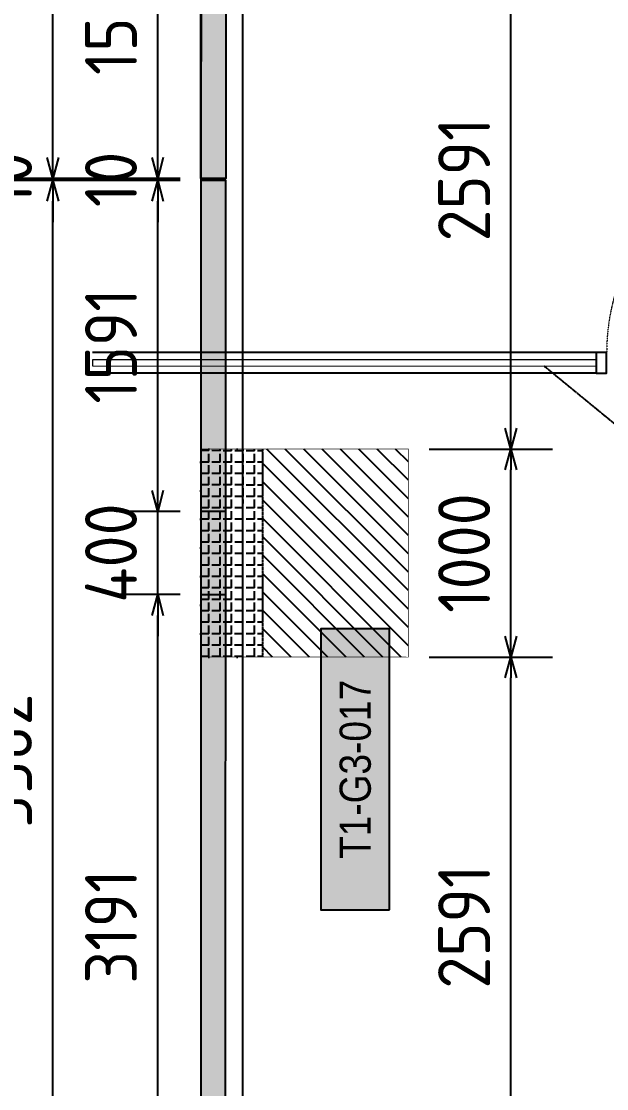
# Model space of a CAD drawing. Header units: centimetres. Extents: x -6122352 to 7132207, y -1694241 to 1947892.
# Drawn here: x 134102 to 136918, y -125410 to -120280 of the extents above; entities that cross this region are included whole.
import ezdxf
from ezdxf.enums import TextEntityAlignment as Align

# ---------------------------------------------------------------- set-up
doc = ezdxf.new("R2010")
doc.units = ezdxf.units.CM
doc.header["$MEASUREMENT"] = 0
doc.header["$PDMODE"] = 66
doc.header["$PDSIZE"] = 100
for name, pattern in [('2. HG-ST XR COL 3A (5V 7V 9V 11V - GF (4M & 5D-E)$0$HIDDEN', [0.375, 0.25, -0.125]), ('23585-XR-AR-END-GROUND FLOOR$0$XR-END-GROUND FLOOR PLAN$0$HIDDEN2', [0.1875, 0.125, -0.0625]), ('DASHED2', [0.375, 0.25, -0.125])]:
    doc.linetypes.add(name, pattern=pattern)
for name, color, linetype, lineweight, true_color in [('08-Compound Wall-2', 6, 'Continuous', 25, 0xff00ff), ('08-Compound Wall-3', 5, 'Continuous', 25, 0x0000ff), ('23585-XR-AR-DAMAC PLOT LIMITS$0$1-End units', 7, 'Continuous', 5, 0xf8991e), ('23585-XR-AR-DAMAC PLOT LIMITS$0$1-Open Space', 7, 'Continuous', 5, 0x90cf5a)]:
    doc.layers.add(name, color=color, linetype=linetype, lineweight=lineweight, true_color=true_color)
for name, color, linetype, lineweight in [('23585-XR-AR-END-GROUND FLOOR$0$A-LOVR-PLAN', 251, 'Continuous', 9), ('A-ANNO-TEXT', 3, 'Continuous', 25), ('XR-AR-END-SETTING OUT PLAN$0$23585-XR-AR-END-GROUND FLOOR$0$A-LOVR-PLAN', 111, 'Continuous', 9)]:
    doc.layers.add(name, color=color, linetype=linetype, lineweight=lineweight)
for name, color, linetype in [('@MI-FOOTINGS', 7, 'Continuous'), ('@MI-REF LAYER', 7, 'Continuous'), ('@MI-TYPE-01', 30, 'Continuous'), ('@MI-TYPE-02', 6, 'Continuous'), ('B_TH_8', 7, 'Continuous'), ('PANEL-TAGS', 7, 'Continuous')]:
    doc.layers.add(name, color=color, linetype=linetype)
doc.styles.add('PANELTAG_STYLE', font='arial.ttf')
doc.styles.add('Schueco-BEMSTIL', font='isocpeur.ttf', dxfattribs={"width": 0.9})
doc.styles.get("Standard").update_dxf_attribs({"font": 'arial.ttf'})
doc.dimstyles.new('LEADER', dxfattribs={"dimtxt": 0.18, "dimasz": 0.25, "dimexe": 0.18, "dimexo": 0.0625, "dimgap": 0.09, "dimtad": 0, "dimtih": 1, "dimtoh": 1, "dimdec": 4, "dimzin": 0, "dimdsep": 46, "dimtxsty": 'Standard', "dimblk": 'DOT', "dimcen": 0.09, "dimadec": 0, "dimazin": 0, "dimtfac": 1, "dimtdec": 4, "dimtofl": 0, "dimtmove": 0, "dimatfit": 3, "dimldrblk": 'DOT', "dimfxl": 1, "dimtolj": 1, "dimtzin": 0, "dimarcsym": 0})
doc.dimstyles.new('MI- JWC-TXT-2.5 MM', dxfattribs={"dimscale": 1.5, "dimtxt": 2.5, "dimasz": 1, "dimexe": 2, "dimexo": 1, "dimgap": 1, "dimtad": 1, "dimdec": 0, "dimdsep": 46, "dimtxsty": 'Schueco-BEMSTIL', "dimblk": 'OPEN30', "dimcen": 0, "dimdle": 2, "dimclrd": 140, "dimclre": 8, "dimclrt": 40, "dimadec": 0, "dimazin": 2, "dimtfac": 1, "dimtdec": 0, "dimtix": 1, "dimtmove": 2, "dimatfit": 3, "dimldrblk": 'OPEN', "dimfxl": 2, "dimlwd": -1, "dimlwe": -1, "dimarcsym": 0})

# ---------------------------------------------------------------- blocks, each defined once
blk = doc.blocks.new('23585-XR-AR-BOUNDARY WALLS AND SETBACKS')
at = {"layer": '08-Compound Wall-2'}
for points in [[(496625.2740415079, 2768955.710080148), (496607.652472918, 2768971.856213821), (496601.5384295653, 2768965.183542978), (496597.4850284178, 2768960.759941727), (496593.4316299396, 2768956.336143387), (496589.378229939, 2768951.912343387), (496585.3248299394, 2768947.488543387), (496581.2714299397, 2768943.064743388), (496577.2180299392, 2768938.640943387), (496573.1644282787, 2768934.217141576), (496569.111028418, 2768929.793541726), (496563.0633392305, 2768923.193003679), (496580.6844134554, 2768907.046559668)], [(496545.1596726904, 2768939.327125022), (496580.5492999988, 2768906.899099999), (496580.6844134551, 2768907.046559668)]]:
    blk.add_lwpolyline(points, dxfattribs=at)
blk = doc.blocks.new('A$C9d9485f6')
at = {"layer": 'A-ANNO-TEXT', "rotation": 312.4881850805905}
blk.add_blockref('23585-XR-AR-BOUNDARY WALLS AND SETBACKS', (-2377088.534775567, -1504219.252137818), dxfattribs=at)
blk = doc.blocks.new('23585-XR-AR-DAMAC PLOT LIMITS')
at = {"layer": '23585-XR-AR-DAMAC PLOT LIMITS$0$1-End units', "color": 251, "true_color": 0x636466}
blk.add_lwpolyline([(496586.7324999999, 2768913.647299999), (496580.5493000001, 2768906.8991), (496562.8545000004, 2768923.1131), (496569.0373, 2768929.861099999)], close=True, dxfattribs=at)
at = {"layer": '23585-XR-AR-DAMAC PLOT LIMITS$0$1-Open Space', "color": 251, "true_color": 0x636466}
blk.add_lwpolyline([(496562.8545000004, 2768923.1131), (496580.5493000001, 2768906.8991), (496578.5225, 2768904.6873), (496560.8280999996, 2768920.901699999), (496543.1322999997, 2768937.114499999), (496545.1590999998, 2768939.3265)], close=True, dxfattribs=at)
blk = doc.blocks.new('A$Cf093b529')
at = {"layer": 'A-ANNO-TEXT'}
blk.add_blockref('23585-XR-AR-DAMAC PLOT LIMITS', (-495391.9901121984, -2768603.441896566), dxfattribs=at)
blk = doc.blocks.new('A$C626fc766')
at = {"color": 1, "true_color": 0xeb0000, "const_width": 0.003, "elevation": -6.17216293373952e-09}
blk.add_lwpolyline([(57.15263062110171, 0.000134600792080164), (51.15262578800321, 0.000101007055491209), (45.15262095443904, 6.741238757967949e-05), (39.1526161218062, 3.381865099072456e-05), (33.15262363292277, 0.0002827958669513464), (27.15261879982427, 0.0002492028288543224), (21.15261396626011, 0.0002156072296202183), (15.1526091331616, 0.0001820139586925507), (9.152604299597442, 0.0001484188251197338), (0, 0.0001115526538342237), (0.000430768821388483, 24.00010619545355), (9.152617381419986, 24.00030286540277), (15.15247475588694, 24.00020134728402), (21.1526147024706, 24.0000874819234), (27.15261953696609, 24.00012107659131), (33.15262436913326, 24.00015467009507), (39.15262920316309, 24.00018826546147), (45.15263403579593, 24.00022185896523), (51.15263886982575, 24.00025545433164), (57.15249624382704, 24.00015393341891), (66.30269249947742, 24.00015444681048), (66.30267941812053, 0)], close=True, dxfattribs=at)
blk = doc.blocks.new('_Dot')
at = {"color": 0, "linetype": 'ByBlock', "lineweight": -2}
blk.add_line((-0.5, 0), (-1, 0), dxfattribs=at)
at = {"color": 0, "linetype": 'ByBlock', "const_width": 0.5}
blk.add_lwpolyline([(-0.25, 0, 1), (0.25, 0, 1)], format="xyb", close=True, dxfattribs=at)
blk = doc.blocks.new('A$Cbcaed180')
at = {"color": 1, "true_color": 0xeb0000, "const_width": 0.003, "elevation": -6.17216293373952e-09}
blk.add_lwpolyline([(57.15263062110171, 0.7364739454351366), (51.15262578800321, 0.7364403521642089), (45.15262095443904, 0.7364067570306361), (39.1526161218062, 0.7363731632940471), (33.15262363292277, 0.7366221407428384), (27.15261879982427, 0.7365885474719107), (21.15261396626011, 0.7365549518726766), (15.1526091331616, 0.7365213586017489), (9.152604299597442, 0.7364877634681761), (0, 0.7364508975297213), (0.000430768821388483, 24.73644554009661), (9.152617381419986, 24.73664221027866), (15.15247475588694, 24.73654069192708), (21.1526147024706, 24.73642682656646), (27.15261953696609, 24.73646042123437), (33.15262436913326, 24.73649401497096), (39.15262920316309, 24.73652761010453), (45.15263403579593, 24.73656120384112), (51.15263886982575, 24.73659479897469), (57.15249624382704, 24.73649327876046), (66.30269249947742, 24.7364937919192), (66.30267941812053, 0.7363393446430564)], close=True, dxfattribs=at)
blk = doc.blocks.new('RCC COPING')
at = {"layer": '@MI-TYPE-01', "transparency": 33554679}
h = blk.add_hatch(color=8, dxfattribs=at)
h.dxf.hatch_style = 1
h.paths.add_polyline_path([(60.00000000000364, 200), (-59.99999999999636, 200), (-59.99999999999636, -200), (60.00000000000364, -200)])
at = {"layer": '@MI-TYPE-01', "color": 30}
blk.add_lwpolyline([(-59.99999999999636, 200), (60.00000000000364, 200), (60.00000000000364, -200), (-59.99999999999636, -200)], close=True, dxfattribs=at)
blk = doc.blocks.new('31309MM')
at = {"layer": '@MI-TYPE-01', "transparency": 33554679}
h = blk.add_hatch(color=30, dxfattribs=at)
h.dxf.hatch_style = 1
h.paths.add_polyline_path([(0, 120.0000000000582), (5581.866123049753, 120.0000000000582), (5581.866123049753, 0), (0, 0)])
h.paths.add_polyline_path([(5591.866123044863, -1.164153218269348e-10), (12763.97374439728, -1.164153218269348e-10), (12763.97374439752, 120.0000000000582), (5591.866123044863, 120)])
h.paths.add_polyline_path([(12773.97374439193, 120), (18355.62019030144, 119.9999999999418), (18355.62019030168, -0.1500736206653528), (12773.97374439193, -0.1500736207235605)])
h.paths.add_polyline_path([(18365.71023449278, -0.1500736205489375), (23537.39638165059, -0.1500736205489375), (23537.39638165035, 119.9999999999418), (18365.71023449278, 119.9999999999418)])
h.paths.add_polyline_path([(23547.39638164593, 120), (30719.50400295644, 120), (30719.50400295644, -5.820766091346741e-11), (23547.39638164593, -5.820766091346741e-11)])
h.paths.add_polyline_path([(30729.50400295085, 0), (36309.33053738088, -5.820766091346741e-11), (36309.33053738088, 119.9999662167393), (30729.50400295109, 119.9999662167975)])
at = {"layer": '@MI-TYPE-01', "color": 30}
for points in [[(0, 120.0000000000582), (5581.866123049753, 120.0000000000582), (5581.866123049753, 0), (0, 0)], [(5591.866123044863, -1.164153218269348e-10), (12763.97374439728, -1.164153218269348e-10), (12763.97374439752, 120.0000000000582), (5591.866123044863, 120)]]:
    blk.add_lwpolyline(points, close=True, dxfattribs=at)
at = {"layer": '@MI-TYPE-01', "color": 240, "true_color": 0xed1f24, "rotation": 89.95700707059105}
blk.add_blockref('RCC COPING', (3791.259126893245, 59.99998310836963), dxfattribs=at)
blk = doc.blocks.new('A$Ceca04276')
at = {"layer": '@MI-TYPE-01', "color": 30, "rotation": 89.98971944707202}
blk.add_blockref('31309MM', (0.4863932078296784, 9.943239066810747), dxfattribs=at)
blk = doc.blocks.new('T1-FOOTING')
at = {"transparency": 33554679}
h = blk.add_hatch(dxfattribs=at)
h.set_pattern_fill('ANGLE', color=256, scale=500)
h.set_pattern_definition([(0, (0, 0), (0, 137.5), [100, -37.5]), (90, (0, 0), (-137.5, 8.419446744138054e-15), [100, -37.5])])
h.paths.add_polyline_path([(-500, -300.0000000000218), (499.9999999999964, -300.0000000000218), (499.9999999999964, -1.818989403545856e-11), (-500, -1.818989403545856e-11)])
h.paths.add_polyline_path([(-499.75, -299.7500000000218), (499.7499999999964, -299.7500000000218), (499.7499999999964, -0.2500000000181899), (-499.75, -0.2500000000181899)], flags=16)
h = blk.add_hatch(dxfattribs=at)
h.set_pattern_fill('ANGLE', color=8, scale=200)
h.set_pattern_definition([(0, (0, 0), (0, 55.00000000000001), [40, -15]), (90, (0, 0), (-55.00000000000001, 3.367778697655222e-15), [40, -15])])
h.paths.add_polyline_path([(500.0000000000025, -300.0000000000218), (500.0000000000035, -1.818989403545856e-11), (-500, -1.816147232602816e-11), (-499.9999999999989, -300.0000000000291)])
h = blk.add_hatch(dxfattribs=at)
h.set_pattern_fill('ANSI31', color=8, scale=500)
h.set_pattern_definition([(45, (0, 0), (-44.19417382415922, 44.19417382415922), [])])
h.paths.add_polyline_path([(500, -1000.000000000015), (500.0000000000025, -300.0000000000218), (-499.9999999999989, -300.000000000029), (-499.9999999999964, -1000.000000000011)])
at = {"layer": '@MI-TYPE-01', "color": 240, "linetype": 'DASHED2', "true_color": 0xed1f24}
blk.add_line((-500.0000000000073, -300.0000000000291), (499.9999999999964, -300.0000000000218), dxfattribs=at)
at = {"layer": '@MI-TYPE-01', "color": 240, "true_color": 0xed1f24, "const_width": 2.5}
blk.add_lwpolyline([(-500, -1.818989403545856e-11), (500.0000000000036, -1.818989403545856e-11), (500, -1000.000000000015), (-499.9999999999964, -1000.000000000011)], close=True, dxfattribs=at)
blk = doc.blocks.new('_Open30')
at = {"color": 0, "linetype": 'ByBlock', "lineweight": -2}
for p, q in [((-1, 0.26794919), (0, 0)), ((0, 0), (-1, -0.26794919)), ((0, 0), (-1, 0))]:
    blk.add_line(p, q, dxfattribs=at)
blk = doc.blocks.new('*D1279')
at = {"color": 8, "transparency": 16777216}
for p, q in [((-106.8126773012332, -36571.46953013811), (-919.3445929939892, -36571.46953013811)), ((-107.8071320659197, -42153.33556460276), (-919.3445929939879, -42153.33556460276))]:
    blk.add_line(p, q, dxfattribs=at)
at = {"color": 140, "transparency": 16777216}
blk.add_line((-719.3445929939878, -42053.33556460276), (-719.344592993989, -36671.46953013811), dxfattribs=at)
at = {"layer": 'Defpoints', "color": 0, "transparency": 16777216}
for p in [(-719.3445929939891, -36571.46953013811), (-6.812677301233142, -36571.46953013811), (-7.807132065919641, -42153.33556460276)]:
    blk.add_point(p, dxfattribs=at)
at = {"color": 140, "transparency": 16777216, "xscale": 100, "yscale": 100, "zscale": 100}
for p, rotation in [((-719.3445929939891, -36571.46953013811), 90), ((-719.3445929939878, -42153.33556460276), 270)]:
    blk.add_blockref('_Open30', p, dxfattribs=dict(at, rotation=rotation))
at = {"color": 40, "transparency": 16777216, "insert": (-944.3445929939994, -39362.40254737042), "char_height": 250, "attachment_point": 5, "rotation": 90, "style": 'Schueco-BEMSTIL'}
blk.add_mtext('5582', dxfattribs=at)
blk = doc.blocks.new('_Open')
at = {"color": 0, "linetype": 'ByBlock', "lineweight": -2}
for p, q in [((-1, 0.1666666666666667), (0, 0)), ((-1, -0.1666666666666667), (0, 0)), ((0, 0), (-1, 0))]:
    blk.add_line(p, q, dxfattribs=at)
blk = doc.blocks.new('*D1293')
at = {"color": 140, "transparency": 16777216}
for p, q in [((-719.3445929939904, -36461.4695303017), (-719.3445929939904, -36361.4695303017)), ((-719.3445929939904, -36571.46953013811), (-719.3445929939904, -36561.4695303017)), ((-719.3445929939903, -36671.46953013811), (-719.3445929939903, -36771.46953013811))]:
    blk.add_line(p, q, dxfattribs=at)
at = {"color": 8, "transparency": 16777216}
for p, q in [((-106.8108957201691, -36561.4695303017), (-919.3445929939905, -36561.4695303017)), ((-106.8126773012341, -36571.46953013811), (-919.3445929939905, -36571.46953013811))]:
    blk.add_line(p, q, dxfattribs=at)
at = {"layer": 'Defpoints', "color": 0, "transparency": 16777216}
for p in [(-719.3445929939904, -36561.4695303017), (-6.812677301234049, -36571.46953013811), (-6.810895720169051, -36561.4695303017)]:
    blk.add_point(p, dxfattribs=at)
at = {"color": 140, "transparency": 16777216, "xscale": 100, "yscale": 100, "zscale": 100}
for p, rotation in [((-719.3445929939904, -36561.4695303017), 270), ((-719.3445929939904, -36571.46953013811), 90)]:
    blk.add_blockref('_Open30', p, dxfattribs=dict(at, rotation=rotation))
at = {"color": 40, "transparency": 16777216, "insert": (-944.3445929940007, -36566.4695302199), "char_height": 250, "attachment_point": 5, "rotation": 90, "style": 'Schueco-BEMSTIL'}
blk.add_mtext('10', dxfattribs=at)
blk = doc.blocks.new('*D1294')
at = {"color": 8, "transparency": 16777216}
for p, q in [((-105.533126522616, -29389.36202277175), (-919.3445929939924, -29389.36202277175)), ((-106.8108957201691, -36561.4695303017), (-919.3445929939908, -36561.4695303017))]:
    blk.add_line(p, q, dxfattribs=at)
at = {"color": 140, "transparency": 16777216}
blk.add_line((-719.3445929939907, -36461.4695303017), (-719.3445929939921, -29489.36202277175), dxfattribs=at)
at = {"layer": 'Defpoints', "color": 0, "transparency": 16777216}
for p in [(-719.3445929939923, -29389.36202277175), (-5.533126522615922, -29389.36202277175), (-6.810895720169051, -36561.4695303017)]:
    blk.add_point(p, dxfattribs=at)
at = {"color": 140, "transparency": 16777216, "xscale": 100, "yscale": 100, "zscale": 100}
for p, rotation in [((-719.3445929939923, -29389.36202277175), 90), ((-719.3445929939907, -36561.4695303017), 270)]:
    blk.add_blockref('_Open30', p, dxfattribs=dict(at, rotation=rotation))
at = {"color": 40, "transparency": 16777216, "insert": (-944.3445929940007, -32975.41577653672), "char_height": 250, "attachment_point": 5, "rotation": 90, "style": 'Schueco-BEMSTIL'}
blk.add_mtext('7172', dxfattribs=at)
blk = doc.blocks.new('*D1303')
at = {"color": 8, "transparency": 16777216}
for p, q in [((-107.0172544906879, -38562.12148722042), (-414.3153052969074, -38562.12148722042)), ((-107.7358688186282, -41753.33557095047), (-414.3153052969067, -41753.33557095047))]:
    blk.add_line(p, q, dxfattribs=at)
at = {"color": 140, "transparency": 16777216}
blk.add_line((-214.3153052969066, -41653.33557095047), (-214.3153052969073, -38662.12148722042), dxfattribs=at)
at = {"layer": 'Defpoints', "color": 0, "transparency": 16777216}
for p in [(-214.3153052969073, -38562.12148722042), (-7.017254490687877, -38562.12148722042), (-7.735868818628203, -41753.33557095047)]:
    blk.add_point(p, dxfattribs=at)
at = {"color": 140, "transparency": 16777216, "xscale": 100, "yscale": 100, "zscale": 100}
for p, rotation in [((-214.3153052969073, -38562.12148722042), 90), ((-214.3153052969066, -41753.33557095047), 270)]:
    blk.add_blockref('_Open30', p, dxfattribs=dict(at, rotation=rotation))
at = {"color": 40, "transparency": 16777216, "insert": (-439.3153052969183, -40157.72852908543), "char_height": 250, "attachment_point": 5, "rotation": 90, "style": 'Schueco-BEMSTIL'}
blk.add_mtext('3191', dxfattribs=at)
blk = doc.blocks.new('*D1304')
at = {"color": 140, "transparency": 16777216}
for p, q in [((-214.315305296908, -38062.12146683163), (-214.315305296908, -37962.12146683163)), ((-214.3153052969079, -38562.12148722042), (-214.315305296908, -38162.12146683163)), ((-214.3153052969079, -38662.12148722042), (-214.3153052969079, -38762.12148722042))]:
    blk.add_line(p, q, dxfattribs=at)
at = {"color": 8, "transparency": 16777216}
for p, q in [((-107.0960648615291, -38162.12146683163), (-414.3153052969081, -38162.12146683163)), ((-107.0172544906884, -38562.12148722042), (-414.315305296908, -38562.12148722042))]:
    blk.add_line(p, q, dxfattribs=at)
at = {"layer": 'Defpoints', "color": 0, "transparency": 16777216}
for p in [(-214.315305296908, -38162.12146683163), (-7.096064861529083, -38162.12146683163), (-7.017254490688355, -38562.12148722042)]:
    blk.add_point(p, dxfattribs=at)
at = {"color": 140, "transparency": 16777216, "xscale": 100, "yscale": 100, "zscale": 100}
for p, rotation in [((-214.315305296908, -38162.12146683163), 270), ((-214.3153052969079, -38562.12148722042), 90)]:
    blk.add_blockref('_Open30', p, dxfattribs=dict(at, rotation=rotation))
at = {"color": 40, "transparency": 16777216, "insert": (-439.3153052969188, -38362.12147702602), "char_height": 250, "attachment_point": 5, "rotation": 90, "style": 'Schueco-BEMSTIL'}
blk.add_mtext('400', dxfattribs=at)
blk = doc.blocks.new('*D1345')
at = {"color": 8, "transparency": 16777216}
for p, q in [((-106.8126773012332, -36571.46953013811), (-414.3153052969093, -36571.46953013811)), ((-107.0960648615286, -38162.12146683163), (-414.3153052969091, -38162.12146683163))]:
    blk.add_line(p, q, dxfattribs=at)
at = {"color": 140, "transparency": 16777216}
blk.add_line((-214.315305296909, -38062.12146683163), (-214.3153052969093, -36671.46953013811), dxfattribs=at)
at = {"layer": 'Defpoints', "color": 0, "transparency": 16777216}
for p in [(-214.3153052969093, -36571.46953013811), (-6.812677301233148, -36571.46953013811), (-7.096064861528539, -38162.12146683163)]:
    blk.add_point(p, dxfattribs=at)
at = {"color": 140, "transparency": 16777216, "xscale": 100, "yscale": 100, "zscale": 100}
for p, rotation in [((-214.3153052969093, -36571.46953013811), 90), ((-214.315305296909, -38162.12146683163), 270)]:
    blk.add_blockref('_Open30', p, dxfattribs=dict(at, rotation=rotation))
at = {"color": 40, "transparency": 16777216, "insert": (-439.3153052969197, -37366.79549848486), "char_height": 250, "attachment_point": 5, "rotation": 90, "style": 'Schueco-BEMSTIL'}
blk.add_mtext('1591', dxfattribs=at)
blk = doc.blocks.new('*D1281')
at = {"color": 140, "transparency": 16777216}
for p, q in [((-214.315305296908, -36461.4695303017), (-214.315305296908, -36361.4695303017)), ((-214.3153052969079, -36571.46953013811), (-214.3153052969079, -36561.4695303017)), ((-214.3153052969079, -36671.46953013811), (-214.3153052969079, -36771.46953013811))]:
    blk.add_line(p, q, dxfattribs=at)
at = {"color": 8, "transparency": 16777216}
for p, q in [((-106.8108957201682, -36561.4695303017), (-414.3153052969079, -36561.4695303017)), ((-106.8126773012332, -36571.46953013811), (-414.315305296908, -36571.46953013811))]:
    blk.add_line(p, q, dxfattribs=at)
at = {"layer": 'Defpoints', "color": 0, "transparency": 16777216}
for p in [(-214.3153052969079, -36561.4695303017), (-6.812677301233148, -36571.46953013811), (-6.810895720168144, -36561.4695303017)]:
    blk.add_point(p, dxfattribs=at)
at = {"color": 140, "transparency": 16777216, "xscale": 100, "yscale": 100, "zscale": 100}
for p, rotation in [((-214.3153052969079, -36561.4695303017), 270), ((-214.3153052969079, -36571.46953013811), 90)]:
    blk.add_blockref('_Open30', p, dxfattribs=dict(at, rotation=rotation))
at = {"color": 40, "transparency": 16777216, "insert": (-439.3153052969182, -36566.4695302199), "char_height": 250, "attachment_point": 5, "rotation": 90, "style": 'Schueco-BEMSTIL'}
blk.add_mtext('10', dxfattribs=at)
blk = doc.blocks.new('*D1282')
at = {"color": 8, "transparency": 16777216}
for p, q in [((-106.3774665857292, -34970.99748363046), (-414.3153052969084, -34970.99748363046)), ((-106.8108957201682, -36561.4695303017), (-414.315305296908, -36561.4695303017))]:
    blk.add_line(p, q, dxfattribs=at)
at = {"color": 140, "transparency": 16777216}
blk.add_line((-214.3153052969081, -36461.4695303017), (-214.3153052969084, -35070.99748363046), dxfattribs=at)
at = {"layer": 'Defpoints', "color": 0, "transparency": 16777216}
for p in [(-214.3153052969084, -34970.99748363046), (-6.377466585729138, -34970.99748363046), (-6.810895720168144, -36561.4695303017)]:
    blk.add_point(p, dxfattribs=at)
at = {"color": 140, "transparency": 16777216, "xscale": 100, "yscale": 100, "zscale": 100}
for p, rotation in [((-214.3153052969084, -34970.99748363046), 90), ((-214.315305296908, -36561.4695303017), 270)]:
    blk.add_blockref('_Open30', p, dxfattribs=dict(at, rotation=rotation))
at = {"color": 40, "transparency": 16777216, "insert": (-439.3153052969183, -35766.23350696608), "char_height": 250, "attachment_point": 5, "rotation": 90, "style": 'Schueco-BEMSTIL'}
blk.add_mtext('1590', dxfattribs=at)
blk = doc.blocks.new('*D1353')
at = {"color": 8, "transparency": 16777216}
for p, q in [((1091.483320281608, -38862.29662225373), (1684.684925263749, -38862.29662225373)), ((1092.31615411595, -41453.51097164873), (1684.68492526375, -41453.51097164873))]:
    blk.add_line(p, q, dxfattribs=at)
at = {"color": 140, "transparency": 16777216}
blk.add_line((1484.684925263749, -41353.51097164873), (1484.684925263749, -38962.29662225373), dxfattribs=at)
at = {"layer": 'Defpoints', "color": 0, "transparency": 16777216}
for p in [(991.4833202816085, -38862.29662225373), (1484.684925263749, -38862.29662225373), (992.3161541159502, -41453.51097164873)]:
    blk.add_point(p, dxfattribs=at)
at = {"color": 140, "transparency": 16777216, "xscale": 100, "yscale": 100, "zscale": 100}
for p, rotation in [((1484.684925263749, -38862.29662225373), 90), ((1484.684925263749, -41453.51097164873), 270)]:
    blk.add_blockref('_Open30', p, dxfattribs=dict(at, rotation=rotation))
at = {"color": 40, "transparency": 16777216, "insert": (1259.684925263738, -40157.90379695122), "char_height": 250, "attachment_point": 5, "rotation": 90, "style": 'Schueco-BEMSTIL'}
blk.add_mtext('2591', dxfattribs=at)
blk = doc.blocks.new('*D1354')
at = {"color": 8, "transparency": 16777216}
for p, q in [((1091.65866016259, -37862.29663762578), (1684.684925263749, -37862.29663762578)), ((1091.483320281608, -38862.29662225373), (1684.68492526375, -38862.29662225373))]:
    blk.add_line(p, q, dxfattribs=at)
at = {"color": 140, "transparency": 16777216}
blk.add_line((1484.684925263749, -38762.29662225373), (1484.684925263749, -37962.29663762578), dxfattribs=at)
at = {"layer": 'Defpoints', "color": 0, "transparency": 16777216}
for p in [(991.65866016259, -37862.29663762578), (1484.684925263749, -37862.29663762578), (991.4833202816085, -38862.29662225373)]:
    blk.add_point(p, dxfattribs=at)
at = {"color": 140, "transparency": 16777216, "xscale": 100, "yscale": 100, "zscale": 100}
for p, rotation in [((1484.684925263749, -37862.29663762578), 90), ((1484.684925263749, -38862.29662225373), 270)]:
    blk.add_blockref('_Open30', p, dxfattribs=dict(at, rotation=rotation))
at = {"color": 40, "transparency": 16777216, "insert": (1259.684925263738, -38362.29662993974), "char_height": 250, "attachment_point": 5, "rotation": 90, "style": 'Schueco-BEMSTIL'}
blk.add_mtext('1000', dxfattribs=at)
blk = doc.blocks.new('*D1355')
at = {"color": 8, "transparency": 16777216}
for p, q in [((1093.420406097152, -35271.17284856787), (1684.684925263749, -35271.17284856787)), ((1091.65866016259, -37862.29663762578), (1684.68492526375, -37862.29663762578))]:
    blk.add_line(p, q, dxfattribs=at)
at = {"color": 140, "transparency": 16777216}
blk.add_line((1484.68492526375, -37762.29663762578), (1484.684925263749, -35371.17284856787), dxfattribs=at)
at = {"layer": 'Defpoints', "color": 0, "transparency": 16777216}
for p in [(993.4204060971517, -35271.17284856787), (1484.684925263749, -35271.17284856787), (991.65866016259, -37862.29663762578)]:
    blk.add_point(p, dxfattribs=at)
at = {"color": 140, "transparency": 16777216, "xscale": 100, "yscale": 100, "zscale": 100}
for p, rotation in [((1484.684925263749, -35271.17284856787), 90), ((1484.68492526375, -37862.29663762578), 270)]:
    blk.add_blockref('_Open30', p, dxfattribs=dict(at, rotation=rotation))
at = {"color": 40, "transparency": 16777216, "insert": (1259.684925263739, -36566.73474309681), "char_height": 250, "attachment_point": 5, "rotation": 90, "style": 'Schueco-BEMSTIL'}
blk.add_mtext('2591', dxfattribs=at)
blk = doc.blocks.new('23585-XR-AR-END-GROUND FLOOR$0$XR-END-GROUND FLOOR PLAN$0$A$C45491A9B')
blk.add_lwpolyline([(-50, 0), (0, 0), (0, 1000), (-50, 1000)], close=True)
at = {"color": 8, "linetype": '23585-XR-AR-END-GROUND FLOOR$0$XR-END-GROUND FLOOR PLAN$0$HIDDEN2'}
blk.add_arc((0, -4.547473508864641e-13), 1000, 90, 180, dxfattribs=at)
blk = doc.blocks.new('XR-AR-END-SETTING OUT PLAN')
at = {"layer": '08-Compound Wall-3'}
for p, q in [((1900.044146533911, 10600.0005848068), (-523.2971514484661, 10600.00058478686)), ((1900.044146533911, 10500.00058480681), (-523.2971514474184, 10500.00058478684))]:
    blk.add_line(p, q, dxfattribs=at)
blk.add_lwpolyline([(1950.044146533911, 10600.00060864944), (1900.044146533911, 10600.00060864944), (1900.044145320485, 10500.00060864944), (1950.044146842208, 10500.00060864944)], close=True, dxfattribs=at)
at = {"layer": '23585-XR-AR-END-GROUND FLOOR$0$A-LOVR-PLAN'}
blk.add_lwpolyline([(1900.044146533911, 10600.00063503276), (1900.044146533911, 10500.00063249208)], dxfattribs=at)
blk.add_lwpolyline([(1900.044146839268, 10534.99812595142), (1900.044146839268, 10564.99812595142), (-523.3010777489098, 10564.99812655811), (-523.3010777489098, 10534.99812655811)], close=True, dxfattribs=at)
at = {"layer": 'XR-AR-END-SETTING OUT PLAN$0$23585-XR-AR-END-GROUND FLOOR$0$A-LOVR-PLAN', "color": 8}
blk.add_lwpolyline([(1900.100967183709, 10600.00063562393), (1900.100967362523, 10500.00063371658)], dxfattribs=at)
blk.add_lwpolyline([(1950.100967422128, 10600.00060844421), (1900.100967302918, 10600.00060892105), (1900.100966289639, 10500.00060892105), (1950.100967779756, 10500.00060939789)], close=True, dxfattribs=at)
at = {"layer": '23585-XR-AR-END-GROUND FLOOR$0$A-LOVR-PLAN'}
blk.add_blockref('23585-XR-AR-END-GROUND FLOOR$0$XR-END-GROUND FLOOR PLAN$0$A$C45491A9B', (2950.044147029549, 10600.00058481902), dxfattribs=at)
blk = doc.blocks.new('END UNIT')
at = {"xscale": 0.001, "yscale": 0.001, "zscale": 0.001}
blk.add_blockref('XR-AR-END-SETTING OUT PLAN', (-9.150201729830158, 0), dxfattribs=at)
blk = doc.blocks.new('TH_8')
at = {"xscale": -1}
blk.add_blockref('END UNIT', (495850.3053798423, 2769197.479078153), dxfattribs=at)
blk = doc.blocks.new('A$Ca7ad59d2')
at = {"layer": 'B_TH_8', "xscale": 1.000018136216304, "yscale": 1.000018136216304, "zscale": 1.000018136216304}
blk.add_blockref('TH_8', (-495803.6470986201, -2769248.051850634), dxfattribs=at)
blk = doc.blocks.new('A$Cac0110ba')
at = {"rotation": 227.5015136760979}
blk.add_blockref('A$Ca7ad59d2', (28.54929658252513, 57.49132066033781), dxfattribs=at)
blk = doc.blocks.new('PANELTAG')
at = {"layer": 'PANEL-TAGS', "color": 1}
blk.add_lwpolyline([(-13.49999999999989, -3.300000000000182), (13.50000000000011, -3.300000000000182), (13.50000000000011, 3.299999999999727), (-13.49999999999989, 3.299999999999727)], close=True, dxfattribs=at)
at = {"layer": 'PANEL-TAGS', "color": 40, "true_color": 0xffd700}
blk.add_solid([(-13.49999999999989, -3.300000000000182), (13.50000000000011, -3.300000000000182), (-13.49999999999989, 3.299999999999727), (13.50000000000011, 3.299999999999727)], dxfattribs=at)
at = {"layer": 'PANEL-TAGS', "color": 5, "style": 'PANELTAG_STYLE', "width": 0.85}
blk.add_attdef('TAGNO', text='', height=3, dxfattribs=at).set_placement((1.13686837721616e-13, -4.547473508864641e-13), align=Align.MIDDLE)
blk = doc.blocks.new('T1-PARTITION PLAN')
at = {"layer": '@MI-FOOTINGS', "color": 240, "true_color": 0xed1f24, "rotation": 89.98995376478538}
blk.add_blockref('T1-FOOTING', (-8.428994405898266, -38362.12129005871), dxfattribs=at)
at = {"layer": '@MI-TYPE-02', "xscale": -1, "rotation": 359.9795117387576}
blk.add_blockref('A$Ceca04276', (-7.324294468271546, -42163.27897696203), dxfattribs=at)
for base, p1, p2, picture, middle in [((-719.3445929939923, -29389.36202277175), (-6.810895720169047, -36561.46953030169), (-5.533126522615921, -29389.36202277174), '*D1294', (-944.3445929940007, -32975.41577653672)), ((-214.3153052969084, -34970.99748363046), (-6.810895720168141, -36561.46953030169), (-6.377466585729135, -34970.99748363045), '*D1282', (-439.3153052969183, -35766.23350696608)), ((-719.3445929939904, -36561.4695303017), (-6.812677301234046, -36571.46953013809), (-6.810895720169047, -36561.46953030169), '*D1293', (-944.3445929940007, -36566.4695302199)), ((-214.3153052969079, -36561.4695303017), (-6.812677301233144, -36571.46953013809), (-6.810895720168141, -36561.46953030169), '*D1281', (-439.3153052969182, -36566.4695302199)), ((-719.3445929939891, -36571.46953013811), (-7.807132065919637, -42153.33556460275), (-6.812677301233139, -36571.46953013809), '*D1279', (-944.3445929939994, -39362.40254737042)), ((-214.31530529691, -36571.46953013811), (-7.096064861528536, -38162.12146683162), (-6.812677301233144, -36571.46953013809), '*D1345', (-439.3153052969197, -37366.79549848486)), ((-214.315305296908, -38162.12146683163), (-7.017254490688352, -38562.12148722041), (-7.096064861529079, -38162.12146683162), '*D1304', (-439.3153052969188, -38362.12147702602)), ((-214.3153052969073, -38562.12148722042), (-7.7358688186282, -41753.33557095045), (-7.017254490687874, -38562.12148722041), '*D1303', (-439.3153052969183, -40157.72852908543))]:
    dim = blk.add_linear_dim(base=base, p1=p1, p2=p2, angle=90, dimstyle='MI- JWC-TXT-2.5 MM')
    dim.commit()
    dim.dimension.update_dxf_attribs({"geometry": picture, "text_midpoint": middle})
for base, p1, p2, picture, middle, set_off in [((1484.684925263752, -35271.17284856787), (991.6586601625925, -37862.29663762576), (993.4204060971542, -35271.17284856785), '*D1355', (1259.684925263742, -36566.73474309681), (2.955857780762017e-12, 0)), ((1484.684925263703, -37862.29663762578), (991.4833202815623, -38862.29662225371), (991.6586601625438, -37862.29663762576), '*D1354', (1259.684925263693, -38362.29662993974), (-4.570210876408964e-11, 0)), ((1484.68492526381, -38862.29662225373), (992.3161541160109, -41453.51097164871), (991.4833202816692, -38862.29662225371), '*D1353', (1259.684925263799, -40157.90379695122), (6.116351869422942e-11, 0))]:
    dim = blk.add_linear_dim(base=base, p1=p1, p2=p2, angle=90, dimstyle='MI- JWC-TXT-2.5 MM')
    dim.commit()
    dim.dimension.update_dxf_attribs({"geometry": picture, "text_midpoint": middle, "insert": set_off})

msp = doc.modelspace()

# ---------------------------------------------------------------- block references
at = {"color": 94, "linetype": '2. HG-ST XR COL 3A (5V 7V 9V 11V - GF (4M & 5D-E)$0$HIDDEN', "xscale": -1000, "yscale": 1000, "zscale": 1000, "rotation": 227.4902504429082}
msp.add_blockref('A$Cac0110ba', (138096.0226727291, -114332.0896886629), dxfattribs=at)

# ---------------------------------------------------------------- next in the draw order: block references
at = {"layer": '@MI-REF LAYER', "xscale": 1000, "yscale": 1000, "zscale": 1000}
msp.add_blockref('A$C9d9485f6', (-23958.95045533385, 48155.57226163784), dxfattribs=at)
at = {"layer": '@MI-REF LAYER', "xscale": 1000, "yscale": 1000, "zscale": 1000, "rotation": 312.4882903633292}
msp.add_blockref('A$Cf093b529', (-891608.7329339073, 539022.7201118186), dxfattribs=at)
at = {"layer": '@MI-REF LAYER', "color": 10, "xscale": 1000, "yscale": 1000, "zscale": 1000}
for name, p, rotation in [('A$Cbcaed180', (134964.9895669966, -133208.5883198979, 6.172162933739522e-06), 359.9898398935451), ('A$C626fc766', (134965.0095227127, -132472.2489700342, 6.172162933739522e-06), 359.9898398956657)]:
    msp.add_blockref(name, p, dxfattribs=dict(at, rotation=rotation))
at = {"layer": '@MI-TYPE-01'}
msp.add_blockref('T1-PARTITION PLAN', (134972.7248993057, -84473.54866049667), dxfattribs=at)
at = {"layer": 'PANEL-TAGS'}
ref = msp.add_blockref('PANELTAG', (135708.3957269834, -123875.4619056042), dxfattribs=dict(at, xscale=50.00000000000001, yscale=50.00000000000001, zscale=50.00000000000001, rotation=90.00000000000001))
ref.add_attrib('TAGNO', 'T1-G3-017', dxfattribs={"color": 5, "height": 150, "rotation": 90, "style": 'PANELTAG_STYLE', "width": 0.8499999999999999}).set_placement((135708.3957269834, -123875.4619056042), align=Align.MIDDLE_CENTER)

# ---------------------------------------------------------------- next in the draw order: leaders
at = {"linetype": 'DASHED2'}
msp.add_leader([(136618.3624375623, -121937.3787123492), (139500.401003675, -124298.3413978001)], dimstyle='LEADER', dxfattribs=at)

doc.saveas('drawing.dxf')
